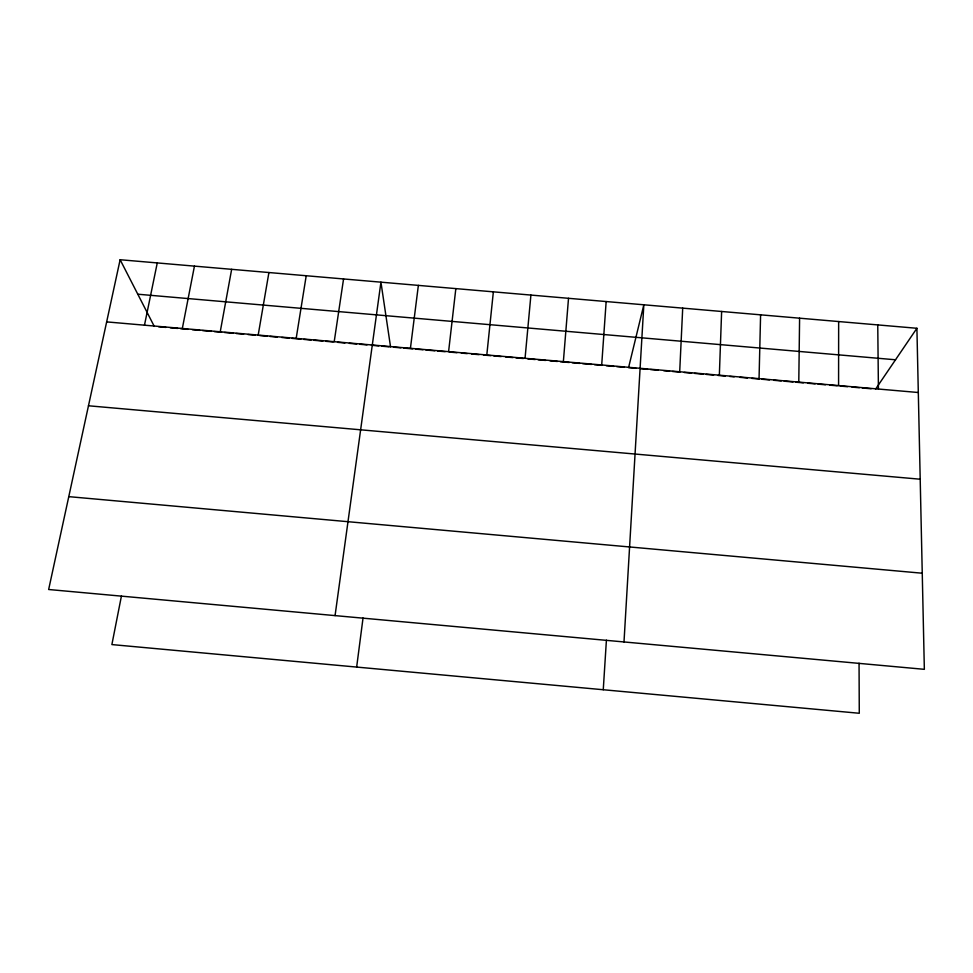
<?xml version="1.0" encoding="UTF-8"?>
<svg xmlns="http://www.w3.org/2000/svg" width="973" height="973" viewBox="0 0 973 973"><rect width="100%" height="100%" fill="white"/><g stroke="black" fill="none" stroke-linecap="round" stroke-linejoin="round"><path stroke-width="1.46" d="M838.58 385.576L838.653 321.552M798.784 382.109L799.599 318.183M759.049 378.655L760.594 314.826M719.351 375.201L721.625 311.482M679.701 371.747L682.705 308.137M623.997 641.949L643.834 304.792L628.558 367.66L635.88 368.293M603.26 689.735L606.41 640.185M601.703 364.96L606.155 301.545M563.367 361.628L568.512 298.31M525.055 358.295L530.905 295.074M486.804 354.963L493.36 291.839M448.589 351.642L455.838 288.616M410.424 348.322L418.366 285.393M356.653 667.077L363.038 618.001M335.065 615.605L380.942 282.17L390.562 346.947M334.213 341.693L343.554 278.959M296.181 338.385L306.215 275.736M258.186 335.077L268.913 272.537M220.239 331.781L231.647 269.326M182.328 328.485L194.442 266.128M121.443 595.975L111.883 644.576L859.281 713.27L859.05 663.209M144.478 325.189L157.261 262.929M120.129 259.73L48.65 589.504L924.35 669.327L916.907 328.278L120.129 259.73L154.281 326.393M875.566 389.151L916.907 328.278M137.789 294.211L895.513 359.779M106.653 321.893L918.305 392.508M158.672 326.77L165.982 327.414M170.372 327.792L177.682 328.424M180.613 328.679L187.923 329.324M192.326 329.701L199.647 330.346M202.579 330.589L211.36 331.355M214.291 331.611L221.613 332.255M224.544 332.511L233.338 333.277M236.281 333.532L243.603 334.165M248.006 334.542L255.34 335.186M259.742 335.563L267.076 336.208M270.007 336.463L277.354 337.096M281.756 337.485L289.09 338.118M292.022 338.373L300.839 339.139M303.783 339.395L311.129 340.039M314.06 340.295L322.878 341.061M325.821 341.316L333.167 341.961M337.582 342.338L344.941 342.983M349.356 343.36L356.702 344.004M359.645 344.26L367.003 344.904M371.418 345.281L378.789 345.926M381.732 346.181L389.091 346.826M393.506 347.203L400.876 347.848M403.819 348.103L412.661 348.869M415.617 349.125L422.987 349.769M425.931 350.025L434.785 350.803M437.728 351.058L445.111 351.691M449.538 352.08L456.909 352.725M461.336 353.102L467.247 353.625M471.674 354.002L479.057 354.646M483.484 355.036L490.866 355.68M493.822 355.936L501.217 356.58M505.656 356.957L513.039 357.602M515.994 357.869L523.389 358.502M527.828 358.891L535.223 359.536M538.178 359.791L545.585 360.436M550.025 360.825L557.42 361.469M560.375 361.725L569.266 362.503M572.233 362.759L579.64 363.403M582.596 363.659L591.487 364.425M594.454 364.693L601.861 365.337M606.313 365.726L613.72 366.371M616.687 366.626L624.107 367.271M640.283 368.682L647.604 369.314M650.536 369.57L657.87 370.202M663.732 370.713L669.594 371.224M672.525 371.479L679.872 372.124M684.262 372.501L691.608 373.146M694.54 373.401L703.345 374.167M706.289 374.423L713.623 375.055M718.038 375.444L725.371 376.077M729.786 376.466L734.189 376.843M740.064 377.354L747.422 377.998M751.837 378.388L759.183 379.02M762.127 379.275L769.473 379.92M773.888 380.297L781.246 380.942M784.189 381.197L793.019 381.963M795.975 382.219L803.333 382.863M807.748 383.24L815.119 383.885M818.062 384.14L825.432 384.785M829.847 385.174L837.218 385.807M840.161 386.062L847.532 386.707M851.959 387.096L859.341 387.741M862.285 387.996L871.139 388.762M88.47 405.777L920.203 479.215M68.779 496.644L922.246 573.219M877.755 324.909L878.424 389.042"/></g></svg>
